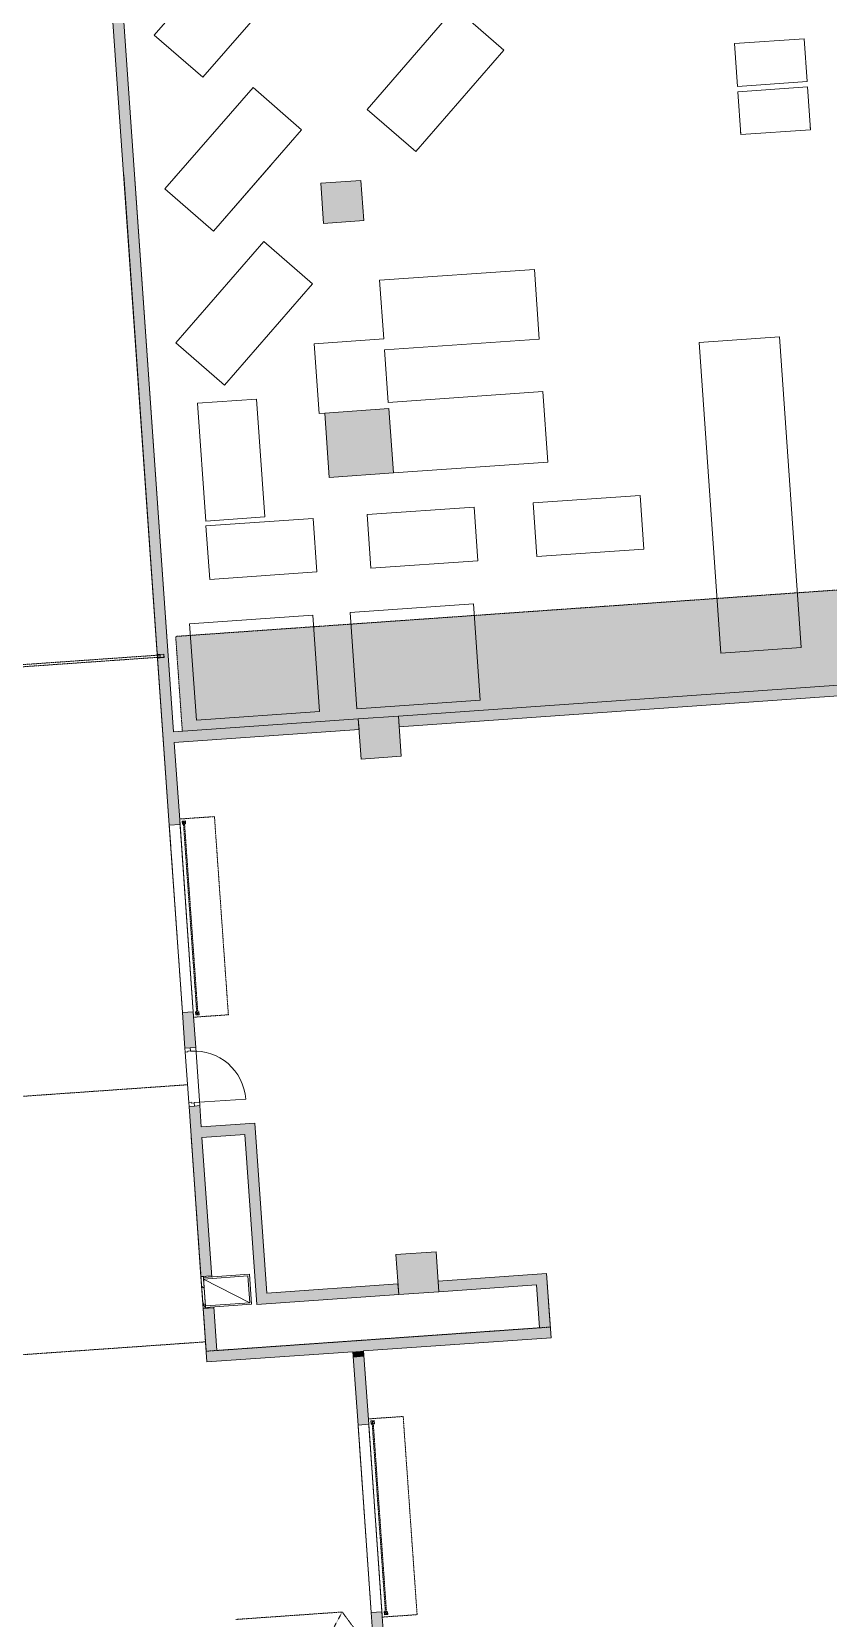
# Model space of a CAD drawing. Header units: millimetres. Extents: x 833941507 to 1669051331, y 817666127 to 1636299673.
# Drawn here: x 834454592 to 834469430, y 818041716 to 818071264 of the extents above; entities that cross this region are included whole.
import ezdxf

# ---------------------------------------------------------------- set-up
doc = ezdxf.new("R2010")
doc.units = ezdxf.units.MM
doc.header["$LTSCALE"] = 3
for name, pattern in [('3A35X-MAGP-P-MP-B02A$0$Long Dash', [13.5, 9, -4.5]), ('3A35X-MAGP-P-MP-B02A$0$Overhead', [1.8, 1.2, -0.6]), ('3A35X-MAGP-P-MP-B02B$0$Hidden', [2.25, 1, -1.25]), ('3A35X-MAGP-P-MP-B02B$0$Long Dash', [13.5, 9, -4.5]), ('3A35X-MAGP-P-MP-B02B$0$Overhead', [1.8, 1.2, -0.6])]:
    doc.linetypes.add(name, pattern=pattern)
for name, color, linetype, lineweight in [('3A35X-MAGP-P-MP-B02A$0$A-010-M_LINE', 252, 'Continuous', 5), ('3A35X-MAGP-P-MP-B02A$0$A-010-M_LINE_Over', 252, '3A35X-MAGP-P-MP-B02A$0$Overhead', 5), ('3A35X-MAGP-P-MP-B02A$0$A-200-M_WALL_INT', 252, 'Continuous', 9), ('3A35X-MAGP-P-MP-B02A$0$A-200-M_WALL_PAT', 252, 'Continuous', 9), ('3A35X-MAGP-P-MP-B02A$0$A-230-M_FLOOR', 252, 'Continuous', 18), ('3A35X-MAGP-P-MP-B02A$0$A-314-M_WINDOW', 252, 'Continuous', 5), ('3A35X-MAGP-P-MP-B02A$0$A-325-M_DOOR', 252, 'Continuous', 5), ('3A35X-MAGP-P-MP-B02A$0$A-325-MH_DOOR', 252, '3A35X-MAGP-P-MP-B02A$0$Long Dash', 5), ('3A35X-MAGP-P-MP-B02A$0$A-770-ME_FFE_SA', 252, 'Continuous', 5), ('3A35X-MAGP-P-MP-B02A$0$A-770-MH_FFE_SA', 252, '3A35X-MAGP-P-MP-B02A$0$Overhead', 5), ('3A35X-MAGP-P-MP-B02A$0$S-280-M_COLUMN', 252, 'Continuous', 9), ('3A35X-MAGP-P-MP-B02A$0$Z-060-M_DETAIL', 252, 'Continuous', 5), ('3A35X-MAGP-P-MP-B02B$0$A-010-M_LINE', 252, 'Continuous', 5), ('3A35X-MAGP-P-MP-B02B$0$A-010-M_LINE_Over', 252, '3A35X-MAGP-P-MP-B02B$0$Overhead', 5), ('3A35X-MAGP-P-MP-B02B$0$A-200-M_WALL_INT', 252, 'Continuous', 9), ('3A35X-MAGP-P-MP-B02B$0$A-200-M_WALL_PAT', 252, 'Continuous', 9), ('3A35X-MAGP-P-MP-B02B$0$A-230-M_FLOOR', 252, 'Continuous', 18), ('3A35X-MAGP-P-MP-B02B$0$A-314-M_WINDOW', 252, 'Continuous', 5), ('3A35X-MAGP-P-MP-B02B$0$A-325-M_DOOR', 252, 'Continuous', 5), ('3A35X-MAGP-P-MP-B02B$0$A-325-MH_DOOR', 252, '3A35X-MAGP-P-MP-B02B$0$Long Dash', 5), ('3A35X-MAGP-P-MP-B02B$0$A-770-ME_FFE_SA', 252, 'Continuous', 5), ('3A35X-MAGP-P-MP-B02B$0$A-770-MH_FFE_SA', 252, '3A35X-MAGP-P-MP-B02B$0$Overhead', 5), ('3A35X-MAGP-P-MP-B02B$0$S-280-M_COLUMN', 252, 'Continuous', 9), ('3A35X-MAGP-P-MP-B02B$0$Z-060-M_DETAIL', 252, 'Continuous', 5), ('UAJ-23FLOR-h', 251, 'Continuous', 9)]:
    doc.layers.add(name, color=color, linetype=linetype, lineweight=lineweight)
doc.layers.add('UAJ-00XREF', color=7, linetype='Continuous')

# ---------------------------------------------------------------- blocks, each defined once
blk = doc.blocks.new('GBP-LTC-LB01')
at = {"layer": 'UAJ-23FLOR-h'}
h = blk.add_hatch(dxfattribs=at)
h.set_pattern_fill('EARTH,_O', color=256, scale=180, angle=45)
h.set_pattern_definition([(48.9989, (834576001.8, 818046085.3), (-112.727, 1612.5107), [1143, -1143]), (48.9989, (834575678.3, 818046366.6), (-112.727, 1612.5107), [1143, -1143]), (48.9989, (834575354.8, 818046647.8), (-112.727, 1612.5107), [1143, -1143]), (138.9989, (834575340.7, 818046849.3), (-1612.5107, -112.727), [1143, -1143]), (138.9989, (834575621.9, 818047172.8), (-1612.5107, -112.727), [1143, -1143]), (138.9989, (834575903.1, 818047496.3), (-1612.5107, -112.727), [1143, -1143])])
h.paths.add_polyline_path([(834572173, 818200349), (834310584, 818182062), (834331502, 817882832), (834364940, 817885169), (834473096, 818011284), (834480534, 818020120), (834485095, 818025710), (834491376, 818033619), (834497063, 818041013), (834493146, 818043679), (834512789, 818074029), (834518712, 818083675), (834526231, 818096325), (834534646, 818111073), (834545956, 818131981), (834557205, 818154199), (834564040, 818168497), (834570941, 818183576), (834578368, 818200696)])
h.paths.add_polyline_path([(834382131, 817956470), (834418269, 817958996), (834422062, 817963856), (834428403, 817964299), (834467239, 818010696), (834466445, 818021739), (834476098, 818035709), (834485267, 818048983), (834487015, 818051460), (834497268, 818067303), (834492893, 818129890), (834448057, 818126756), (834416897, 818105052), (834382061, 818080789), (834386167, 818022059), (834377588, 818021459)], flags=16)
edge = h.paths.add_edge_path(flags=16)
edge.add_line((834540292, 818142076), (834533466, 818141614))
edge.add_line((834533466, 818141614), (834523258, 818143863))
edge.add_line((834523258, 818143863), (834525897, 818155839))
edge.add_arc((834558382, 818267025), 115835, 237.2184, 253.71313, ccw=False)
edge.add_line((834495665, 818169638), (834498268, 818132357))
edge.add_line((834498268, 818132357), (834496346, 818130135))
edge.add_line((834496346, 818130135), (834492880, 818129893))
edge.add_line((834492880, 818129893), (834494230, 818110588))
edge.add_line((834494230, 818110588), (834496326, 818110708))
edge.add_line((834496326, 818110708), (834498420, 818080754))
edge.add_line((834498420, 818080754), (834498046, 818080727))
edge.add_line((834498046, 818080727), (834498255, 818077746))
edge.add_line((834498255, 818077746), (834503061, 818078082))
edge.add_line((834503061, 818078082), (834504980, 818081212))
edge.add_line((834504980, 818081212), (834509429, 818088471))
edge.add_line((834509429, 818088471), (834515217, 818097914))
edge.add_line((834515217, 818097914), (834526067, 818116416))
edge.add_line((834526067, 818116416), (834532489, 818127889))
edge.add_line((834532489, 818127889), (834534831, 818132146))
edge.add_line((834534831, 818132146), (834540292, 818142076))
h = blk.add_hatch(dxfattribs=at)
h.set_pattern_fill('EARTH,_O', color=256, scale=180, angle=45)
h.set_pattern_definition([(45.0000001, (-1082349.7, 54794.9), (-3e-06, 1616.4461018), [1143, -1143]), (45.0000001, (-1082652.8, 55098), (-3e-06, 1616.4461018), [1143, -1143]), (45.0000001, (-1082955.9, 55401.1), (-3e-06, 1616.4461018), [1143, -1143]), (135.0000001, (-1082955.9, 55603.1), (-1616.4461018, -3e-06), [1143, -1143]), (135.0000001, (-1082652.8, 55906.2), (-1616.4461018, -3e-06), [1143, -1143]), (135.0000001, (-1082349.7, 56209.3), (-1616.4461018, -3e-06), [1143, -1143])])
h.paths.add_polyline_path([(834669469, 818015499), (834651081, 818014214), (834651091, 818014066), (834669480, 818015352)], flags=16)
edge = h.paths.add_edge_path()
edge.add_arc((834611764, 818123015), 22001, 94.0007, 118.6887)
edge.add_line((834601202, 818142316), (834593918, 818141228))
edge.add_arc((834611768, 818123014), 25503, 93.9972, 134.4213, ccw=False)
edge.add_line((834609991, 818148455), (834618164, 818149026))
edge.add_line((834618164, 818149026), (834618408, 818145535))
edge.add_line((834618408, 818145535), (834616365, 818145392))
edge.add_line((834616365, 818145392), (834616609, 818141901))
edge.add_line((834616609, 818141901), (834611622, 818141552))
edge.add_line((834611622, 818141552), (834611378, 818145043))
edge.add_line((834611378, 818145043), (834610229, 818144963))
h.paths.add_polyline_path([(834673233, 818197366), (834607546, 818192774), (834599172, 818174435), (834588349, 818152375), (834578622, 818133891), (834568418, 818115665), (834556457, 818095618), (834546606, 818080042), (834532219, 818058624), (834523692, 818046596), (834515684, 818035708), (834508244, 818025930), (834500656, 818016266), (834489787, 818002934), (834483448, 817995421), (834478638, 817989842), (834458454, 817967379), (834441506, 817949096), (834383076, 817886437), (834482027, 817893355), (834551919, 817920009), (834634905, 817930637), (834634023, 817939309), (834633770, 817941796), (834633578, 817943687), (834508697, 817930984), (834507053, 817930191), (834506409, 817939427), (834507657, 817945567), (834503417, 818006767), (834503064, 818011763), (834514053, 818025792), (834520785, 818034889), (834526319, 818042437), (834532382, 818050706), (834536346, 818056473), (834542258, 818065226), (834550406, 818077287), (834561579, 818095002), (834574523, 818117080), (834587769, 818140310), (834609774, 818143595), (834610002, 818140336), (834634253, 818142031), (834636807, 818105492), (834642791, 818105914), (834646279, 818056033), (834640293, 818055614), (834643382, 818011425), (834641138, 818011268), (834645776, 817944928), (834639048, 817944244), (834640362, 817931328), (834651070, 817932707), (834650588, 817936476), (834685106, 817940897), (834685588, 817937128), (834691374, 817937869)])
blk = doc.blocks.new('3A35X-MAGP-P-MP-B02A')
at = {"layer": '3A35X-MAGP-P-MP-B02A$0$A-200-M_WALL_PAT'}
h = blk.add_hatch(color=256, dxfattribs=at)
h.paths.add_polyline_path([(82825, 134840), (82827, 134841), (82885, 134836), (82945, 134836), (82945, 134784), (83025, 134784), (83025, 143792), (82825, 143792), (82825, 134841)], flags=0)
h.paths.add_polyline_path([(82827, 134784), (82944, 134784), (82944, 134835), (82863, 134836), (82825, 134840), (82825, 134784)], flags=0)
h = blk.add_hatch(color=256, dxfattribs=at)
h.paths.add_polyline_path([(82825, 125806), (83025, 125806), (83025, 126402), (82825, 126402), (82825, 126006)], flags=0)
h.paths.add_polyline_path([(82872, 127490), (83025, 127490), (83025, 128153), (82825, 128153), (82825, 127490)], flags=0)
h.paths.add_polyline_path([(83025, 131653), (83025, 134784), (82945, 134784), (82944, 134776), (82875, 134776), (82825, 134771), (82825, 131653)], flags=0)
h.paths.add_polyline_path([(82825, 134772), (82887, 134777), (82944, 134777), (82944, 134784), (82825, 134784), (82825, 134777)], flags=0)
for points in [[(83025, 133181), (86475, 133181), (86475, 133381), (83025, 133381)], [(87491, 133181), (96475, 133181), (96475, 133381), (87225, 133381), (87225, 133181)], [(83825, 125806), (83825, 126006), (83025, 126006), (83025, 125806)], [(83825, 122631), (84025, 122631), (84025, 126006), (83825, 126006), (83825, 122831)], [(83025, 124331), (83025, 125806), (82825, 125806), (82825, 124331)], [(85750, 122631), (86475, 122631), (86475, 122831), (84025, 122831), (84025, 122631), (85550, 122631)], [(87349, 122631), (89250, 122631), (89250, 122831), (87225, 122831), (87225, 122631), (87280, 122631)], [(89250, 121631), (89250, 122631), (89050, 122631), (89050, 121631)], [(89050, 121631), (89050, 121831), (82825, 121831), (82825, 121631), (88099, 121631)], [(85750, 121531), (85750, 121631), (85550, 121631), (85550, 121531)]]:
    blk.add_hatch(color=256, dxfattribs=at).paths.add_polyline_path(points, flags=0)
h = blk.add_hatch(color=256, dxfattribs=at)
h.paths.add_polyline_path([(82825, 121831), (83025, 121831), (83025, 122626), (82825, 122626), (82825, 121847)], flags=0)
h.paths.add_polyline_path([(83025, 123226), (83025, 124331), (82825, 124331), (82825, 123226), (82869, 123226)], flags=0)
h = blk.add_hatch(color=256, dxfattribs=at)
h.paths.add_polyline_path([(85550, 112581), (85750, 112581), (85750, 115062), (85550, 115062), (85550, 112631)], flags=0)
h.paths.add_polyline_path([(85650, 116150), (85750, 116150), (85750, 116762), (85550, 116762), (85550, 116150), (85597, 116150)], flags=0)
h.paths.add_polyline_path([(85750, 120262), (85750, 121531), (85550, 121531), (85550, 120262)], flags=0)
at = {"layer": '3A35X-MAGP-P-MP-B02A$0$S-280-M_COLUMN', "lineweight": 5}
for points in [[(87225, 142631), (87225, 143381), (86475, 143381), (86475, 142631), (86805, 142631)], [(86250, 137906), (87450, 137906), (87450, 139106), (86250, 139106), (86250, 138008)], [(87225, 132631), (87225, 133381), (86475, 133381), (86475, 132631)], [(86475, 122631), (87225, 122631), (87225, 123381), (86475, 123381), (86475, 122831)]]:
    blk.add_hatch(color=256, dxfattribs=at).paths.add_polyline_path(points, flags=0)
at = {"layer": '3A35X-MAGP-P-MP-B02A$0$A-010-M_LINE', "linetype": '3A35X-MAGP-P-MP-B02A$0$Overhead', "lineweight": 18}
for p, q in [((101900, 135151), (83189, 135151)), ((83189, 135151), (83189, 133381))]:
    blk.add_line(p, q, dxfattribs=at)
at = {"layer": '3A35X-MAGP-P-MP-B02A$0$A-010-M_LINE_Over'}
for p, q in [((82825, 126806), (77230, 126806)), ((82825, 125806), (82825, 121831)), ((89250, 122631), (89250, 121831)), ((82825, 122006), (76850, 122006)), ((82825, 121831), (89250, 121831))]:
    blk.add_line(p, q, dxfattribs=at)
at = {"layer": '3A35X-MAGP-P-MP-B02A$0$A-200-M_WALL_INT'}
for p, q in [((82825, 143792), (82825, 131653)), ((83025, 133381), (83025, 143792)), ((86475, 133381), (83025, 133381)), ((86475, 133181), (86475, 133381)), ((96475, 133381), (87225, 133381)), ((87225, 133381), (87225, 133181)), ((83025, 131653), (83025, 133181)), ((83025, 133181), (86475, 133181)), ((87225, 133181), (96475, 133181)), ((82825, 131653), (83025, 131653)), ((82825, 128153), (82825, 127490)), ((83025, 128153), (82825, 128153)), ((83025, 127490), (83025, 128153)), ((82925, 127490), (83025, 127490)), ((82825, 126402), (82825, 123221)), ((83025, 126402), (82925, 126402)), ((83025, 126006), (83025, 126402)), ((84025, 126006), (83025, 126006)), ((84025, 122831), (84025, 126006)), ((83025, 123206), (83025, 125806)), ((83025, 125806), (83825, 125806)), ((83825, 125806), (83825, 122631)), ((82825, 123226), (83025, 123226)), ((82825, 122631), (82825, 121631)), ((83025, 122626), (82825, 122626)), ((83025, 121831), (83025, 122646)), ((83825, 122631), (86475, 122631)), ((86475, 122831), (84025, 122831)), ((86475, 122631), (86475, 122831)), ((89250, 122831), (87225, 122831)), ((87225, 122831), (87225, 122631)), ((87225, 122631), (89050, 122631)), ((89050, 122631), (89050, 121831)), ((89250, 121631), (89250, 122831)), ((89050, 121831), (83025, 121831)), ((82825, 121631), (85550, 121631)), ((85550, 121631), (85550, 120262)), ((85550, 121531), (85750, 121531)), ((85750, 121631), (89250, 121631)), ((85750, 120262), (85750, 121631)), ((85550, 120262), (85750, 120262)), ((85550, 116762), (85550, 116150)), ((85750, 116762), (85550, 116762)), ((85750, 116150), (85750, 116762))]:
    blk.add_line(p, q, dxfattribs=at)
at = {"layer": '3A35X-MAGP-P-MP-B02A$0$A-230-M_FLOOR'}
for p, q in [((83886, 143792), (83574, 143480)), ((84423, 142631), (85583, 143792)), ((94344, 143792), (94344, 143737)), ((94344, 143737), (95644, 143737)), ((95644, 143737), (95644, 143792)), ((83574, 143480), (84423, 142631)), ((85342, 142375), (83574, 140607)), ((86190, 141526), (85342, 142375)), ((84423, 139758), (86190, 141526)), ((90333, 141502), (87443, 141502)), ((87443, 141502), (87443, 140406)), ((90333, 140202), (90333, 141502)), ((83574, 140607), (84423, 139758)), ((87443, 140406), (86143, 140406)), ((86143, 140406), (86143, 139106)), ((87443, 139222), (87443, 140202)), ((87443, 140202), (90333, 140202)), ((94800, 139931), (93300, 139931)), ((93300, 139931), (93300, 134131)), ((94800, 134131), (94800, 139931)), ((85000, 139455), (83900, 139455)), ((83900, 139455), (83900, 137255)), ((85000, 137255), (85000, 139455)), ((90333, 139222), (87443, 139222)), ((90333, 137906), (90333, 139222)), ((86143, 139106), (86250, 139106)), ((87450, 137906), (90333, 137906)), ((85896, 137164), (83896, 137164)), ((83896, 137164), (83896, 136164)), ((83900, 137255), (85000, 137255)), ((85896, 136164), (85896, 137164)), ((88905, 137164), (86905, 137164)), ((86905, 137164), (86905, 136164)), ((88905, 136164), (88905, 137164)), ((92005, 137164), (90005, 137164)), ((90005, 137164), (90005, 136164)), ((92005, 136164), (92005, 137164)), ((83896, 136164), (85896, 136164)), ((86905, 136164), (88905, 136164)), ((90005, 136164), (92005, 136164)), ((85764, 135368), (83464, 135368)), ((83464, 135368), (83464, 133568)), ((85764, 133568), (85764, 135368)), ((88764, 135368), (86464, 135368)), ((86464, 135368), (86464, 133568)), ((88764, 133568), (88764, 135368)), ((93300, 134131), (94800, 134131)), ((83464, 133568), (85764, 133568)), ((86464, 133568), (88764, 133568)), ((82825, 128153), (82825, 131653)), ((83025, 131653), (83025, 128153)), ((82825, 126477), (82825, 127415)), ((83025, 127490), (83025, 126402)), ((85550, 116762), (85550, 120262)), ((85750, 120262), (85750, 116762))]:
    blk.add_line(p, q, dxfattribs=at)
at = {"layer": '3A35X-MAGP-P-MP-B02A$0$A-314-M_WINDOW', "lineweight": 18}
for p, q in [((82825, 123221), (82825, 122631)), ((82869, 123221), (82825, 123221)), ((82869, 123226), (82869, 123206)), ((82869, 123206), (82869, 123221)), ((82913, 123206), (82913, 123226)), ((82825, 122631), (82869, 122631)), ((82869, 122646), (82869, 122626)), ((82869, 122631), (82869, 122646)), ((82913, 122626), (82913, 122646))]:
    blk.add_line(p, q, dxfattribs=at)
at = {"layer": '3A35X-MAGP-P-MP-B02A$0$A-314-M_WINDOW'}
blk.add_line((82869, 123004), (82825, 123048), dxfattribs=at)
at = {"layer": '3A35X-MAGP-P-MP-B02A$0$A-325-M_DOOR', "lineweight": 9}
for p, q in [((82825, 127490), (82925, 127490)), ((82825, 127415), (82825, 127490)), ((82872, 127415), (82825, 127415)), ((82872, 127430), (82872, 127415)), ((82925, 127430), (82872, 127430)), ((82925, 127490), (82925, 127430)), ((82825, 126477), (82872, 126477)), ((82825, 126402), (82825, 126477)), ((82872, 126477), (82872, 126462)), ((82925, 126402), (82825, 126402)), ((82872, 126462), (82925, 126462)), ((82925, 126462), (82925, 126402))]:
    blk.add_line(p, q, dxfattribs=at)
at = {"layer": '3A35X-MAGP-P-MP-B02A$0$A-325-M_DOOR'}
blk.add_line((82925, 126465), (83887, 126465), dxfattribs=at)
blk.add_arc((82925, 126465), 962, 0, 90, dxfattribs=at)
at = {"layer": '3A35X-MAGP-P-MP-B02A$0$A-325-MH_DOOR'}
for p, q in [((82825, 131653), (82825, 128153)), ((83025, 131653), (83025, 128153)), ((85550, 120262), (85550, 116762)), ((85750, 120262), (85750, 116762))]:
    blk.add_line(p, q, dxfattribs=at)
at = {"layer": '3A35X-MAGP-P-MP-B02A$0$A-770-ME_FFE_SA'}
for p, q in [((82835, 134851), (82825, 134851)), ((82825, 134851), (82825, 134840)), ((82825, 134840), (82875, 134835)), ((82875, 134777), (82825, 134772)), ((82825, 134772), (82825, 134761)), ((82825, 134761), (82835, 134761)), ((82827, 134841), (82827, 134850)), ((82827, 134850), (82835, 134850)), ((82875, 134836), (82827, 134841)), ((82827, 134771), (82875, 134776)), ((82827, 134762), (82827, 134771)), ((82835, 134762), (82827, 134762)), ((82835, 134850), (82835, 134851)), ((82835, 134761), (82835, 134762)), ((82945, 134836), (82875, 134836)), ((82875, 134835), (82944, 134835)), ((82944, 134777), (82875, 134777)), ((82875, 134776), (82945, 134776)), ((82944, 134835), (82944, 134777)), ((82945, 134776), (82945, 134836)), ((83070, 131713), (83130, 131713)), ((83070, 131653), (83070, 131713)), ((83090, 131653), (83070, 131653)), ((83090, 131701), (83090, 131653)), ((83100, 131701), (83090, 131701)), ((83100, 131653), (83100, 131701)), ((83130, 131653), (83100, 131653)), ((83130, 131713), (83130, 131653)), ((83070, 128153), (83070, 128093)), ((83072, 128153), (83070, 128153)), ((83070, 128093), (83130, 128093)), ((83072, 128103), (83072, 128153)), ((83110, 128103), (83090, 128103)), ((83128, 128153), (83128, 128103)), ((83130, 128153), (83128, 128153)), ((83130, 128093), (83130, 128153)), ((83729, 123206), (82869, 123206)), ((82869, 123206), (82869, 122646)), ((83729, 122646), (83729, 123206)), ((82869, 122646), (83729, 122646)), ((85795, 120322), (85855, 120322)), ((85795, 120262), (85795, 120322)), ((85815, 120262), (85795, 120262)), ((85815, 120310), (85815, 120262)), ((85825, 120310), (85815, 120310)), ((85825, 120262), (85825, 120310)), ((85855, 120262), (85825, 120262)), ((85855, 120322), (85855, 120262)), ((85795, 116762), (85795, 116702)), ((85797, 116762), (85795, 116762)), ((85797, 116712), (85797, 116762)), ((85853, 116762), (85853, 116712)), ((85855, 116762), (85853, 116762)), ((85855, 116702), (85855, 116762)), ((85795, 116702), (85855, 116702)), ((85835, 116712), (85815, 116712))]:
    blk.add_line(p, q, dxfattribs=at)
at = {"layer": '3A35X-MAGP-P-MP-B02A$0$A-770-MH_FFE_SA'}
for p, q in [((77025, 134826), (82875, 134826)), ((82875, 134786), (77025, 134786)), ((82875, 134786), (82875, 134826)), ((83025, 131753), (83025, 128053)), ((83675, 131753), (83025, 131753)), ((83110, 131703), (83090, 131703)), ((83090, 131703), (83090, 128103)), ((83110, 128103), (83110, 131703)), ((83675, 128053), (83675, 131753)), ((83025, 128053), (83675, 128053)), ((83090, 128103), (83110, 128103)), ((85750, 120362), (85750, 116662)), ((86400, 120362), (85750, 120362)), ((85835, 120312), (85815, 120312)), ((85815, 120312), (85815, 116712)), ((85835, 116712), (85835, 120312)), ((86400, 116662), (86400, 120362)), ((85750, 116662), (86400, 116662)), ((85815, 116712), (85835, 116712))]:
    blk.add_line(p, q, dxfattribs=at)
at = {"layer": '3A35X-MAGP-P-MP-B02A$0$S-280-M_COLUMN', "lineweight": 13}
for p, q in [((87225, 143381), (86475, 143381)), ((86475, 143381), (86475, 142631)), ((87225, 142631), (87225, 143381)), ((86475, 142631), (87225, 142631)), ((87450, 139106), (86250, 139106)), ((86250, 139106), (86250, 137906)), ((87450, 137906), (87450, 139106)), ((86250, 137906), (87450, 137906)), ((87225, 133381), (86475, 133381)), ((86475, 133381), (86475, 132631)), ((87225, 132631), (87225, 133381)), ((86475, 132631), (87225, 132631)), ((86475, 123381), (86475, 122631)), ((87225, 123381), (86475, 123381)), ((87225, 122631), (87225, 123381)), ((86475, 122631), (87225, 122631))]:
    blk.add_line(p, q, dxfattribs=at)
at = {"layer": '3A35X-MAGP-P-MP-B02A$0$Z-060-M_DETAIL'}
for p, q in [((83699, 122676), (82869, 123176)), ((82869, 123176), (83699, 123176)), ((82869, 122676), (82869, 123176)), ((83699, 123176), (83699, 122676)), ((83699, 122676), (82869, 122676))]:
    blk.add_line(p, q, dxfattribs=at)
blk = doc.blocks.new('3A35X-MAGP-P-MP-B02B')
at = {"layer": '3A35X-MAGP-P-MP-B02B$0$A-200-M_WALL_PAT'}
h = blk.add_hatch(color=256, dxfattribs=at)
h.paths.add_polyline_path([(82825, 134840), (82827, 134841), (82885, 134836), (82945, 134836), (82945, 134784), (83025, 134784), (83025, 151231), (82825, 151231), (82825, 134841)], flags=0)
h.paths.add_polyline_path([(82827, 134784), (82944, 134784), (82944, 134835), (82863, 134836), (82825, 134840), (82825, 134784)], flags=0)
h = blk.add_hatch(color=256, dxfattribs=at)
h.paths.add_polyline_path([(82825, 125806), (83025, 125806), (83025, 126402), (82825, 126402), (82825, 126006)], flags=0)
h.paths.add_polyline_path([(82925, 127490), (83025, 127490), (83025, 128153), (82825, 128153), (82825, 127490), (82872, 127490)], flags=0)
h.paths.add_polyline_path([(82825, 131653), (83025, 131653), (83025, 134784), (82945, 134784), (82944, 134776), (82875, 134776), (82825, 134771), (82825, 132631)], flags=0)
h.paths.add_polyline_path([(82825, 134772), (82887, 134777), (82944, 134777), (82944, 134784), (82825, 134784), (82825, 134777)], flags=0)
for points in [[(83025, 133181), (86475, 133181), (86475, 133381), (83025, 133381)], [(87491, 133181), (96475, 133181), (96475, 133381), (87225, 133381), (87225, 133181)], [(83825, 125806), (83825, 126006), (83025, 126006), (83025, 125806)], [(84025, 122631), (84025, 126006), (83825, 126006), (83825, 122631)], [(83025, 124331), (83025, 125806), (82825, 125806), (82825, 124331)], [(86475, 122631), (86475, 122831), (84025, 122831), (84025, 122631), (85750, 122631)], [(87349, 122631), (89250, 122631), (89250, 122831), (87225, 122831), (87225, 122631), (87280, 122631)], [(89250, 121631), (89250, 122631), (89050, 122631), (89050, 121631)], [(89050, 121631), (89050, 121831), (82825, 121831), (82825, 121631), (88099, 121631)], [(85750, 121531), (85750, 121631), (85550, 121631), (85550, 121531)]]:
    blk.add_hatch(color=256, dxfattribs=at).paths.add_polyline_path(points, flags=0)
h = blk.add_hatch(color=256, dxfattribs=at)
h.paths.add_polyline_path([(82825, 121831), (83025, 121831), (83025, 122626), (82825, 122626), (82825, 121847)], flags=0)
h.paths.add_polyline_path([(82869, 123226), (83025, 123226), (83025, 124331), (82825, 124331), (82825, 123226)], flags=0)
h = blk.add_hatch(color=256, dxfattribs=at)
h.paths.add_polyline_path([(85550, 112581), (85750, 112581), (85750, 115062), (85550, 115062), (85550, 112631)], flags=0)
h.paths.add_polyline_path([(85550, 116150), (85750, 116150), (85750, 116762), (85550, 116762)], flags=0)
h.paths.add_polyline_path([(85550, 120262), (85750, 120262), (85750, 121531), (85550, 121531)], flags=0)
at = {"layer": '3A35X-MAGP-P-MP-B02B$0$A-314-M_WINDOW'}
h = blk.add_hatch(dxfattribs=at)
h.set_pattern_fill('FP_8', color=256, angle=90, style=0, pattern_type=2)
h.set_pattern_definition([(45, (6e-05, 5e-05), (-1391.035, 1391.035), []), (135, (6e-05, 5e-05), (-1391.035, -1391.035), [])])
h.paths.add_polyline_path([(82869, 122631), (82869, 123221), (82825, 123221), (82825, 122631)], flags=0)
at = {"layer": '3A35X-MAGP-P-MP-B02B$0$S-280-M_COLUMN', "lineweight": 5}
for points in [[(87225, 142631), (87225, 143381), (86475, 143381), (86475, 142631), (86805, 142631)], [(86250, 137906), (87450, 137906), (87450, 139106), (86250, 139106), (86250, 138008)], [(87225, 132631), (87225, 133381), (86475, 133381), (86475, 132631)], [(86475, 122631), (87225, 122631), (87225, 123381), (86475, 123381), (86475, 122831)]]:
    blk.add_hatch(color=256, dxfattribs=at).paths.add_polyline_path(points, flags=0)
at = {"layer": '3A35X-MAGP-P-MP-B02B$0$Z-060-M_DETAIL'}
h = blk.add_hatch(color=256, dxfattribs=at)
h.paths.add_polyline_path([(108660, 129941), (111550, 129941), (111550, 136431), (111350, 136431), (111350, 137631), (111550, 137631), (111550, 148231), (109600, 148231), (109600, 151456), (106100, 151456), (106100, 150447), (105900, 150447), (105900, 151456), (105860, 151456), (105860, 150571), (105855, 150560), (105839, 150551), (105828, 150553), (105816, 150560), (105810, 150571), (105810, 151456), (103990, 151456), (103988, 150565), (103980, 150556), (103962, 150551), (103951, 150556), (103942, 150565), (103940, 150571), (103940, 151456), (103900, 151456), (103900, 150529), (103700, 150529), (103700, 151231), (103180, 151231), (103180, 151456), (100900, 151456), (100900, 150529), (100700, 150529), (100700, 151231), (83025, 151231), (83025, 148397), (105400, 148397), (105400, 146681), (103900, 146681), (103900, 134569), (103700, 134569), (103700, 134951), (102100, 134951), (102100, 134569), (101900, 134569), (101900, 135151), (83189, 135151), (83189, 133381), (101900, 133381), (101900, 133481), (102100, 133481), (102100, 133381), (103700, 133381), (103700, 133481), (103900, 133481), (103900, 133181), (105675, 133181), (105675, 144668), (105900, 144668), (105900, 148221), (106100, 148221), (106100, 146566), (106560, 146566), (106560, 145756), (106100, 145756), (106100, 144668), (106927, 144668), (108660, 146218), (108660, 132831), (107225, 132831), (107225, 132631), (106475, 132631), (106475, 132831), (106100, 132831), (106100, 129941), (107374, 129941)], flags=0)
h.paths.add_polyline_path([(105900, 129941), (105900, 132831), (103900, 132831), (103900, 129941), (105156, 129941)], flags=0)
h.paths.add_polyline_path([(82895, 151431), (90955, 151431), (90955, 151456), (82825, 151456), (82825, 151431)], flags=0)
h.paths.add_polyline_path([(91750, 151431), (91800, 151431), (91800, 151456), (91155, 151456), (91155, 151431)], flags=0)
at = {"layer": '3A35X-MAGP-P-MP-B02B$0$A-010-M_LINE', "linetype": '3A35X-MAGP-P-MP-B02B$0$Overhead', "lineweight": 18}
for p, q in [((101900, 135151), (83189, 135151)), ((83189, 135151), (83189, 133381))]:
    blk.add_line(p, q, dxfattribs=at)
at = {"layer": '3A35X-MAGP-P-MP-B02B$0$A-010-M_LINE', "linetype": '3A35X-MAGP-P-MP-B02B$0$Hidden'}
blk.add_line((83025, 113681), (85012, 116809), dxfattribs=at)
at = {"layer": '3A35X-MAGP-P-MP-B02B$0$A-010-M_LINE', "linetype": '3A35X-MAGP-P-MP-B02B$0$Overhead'}
for q in [(83025, 116809), (86999, 113681)]:
    blk.add_line((85012, 116809), q, dxfattribs=at)
at = {"layer": '3A35X-MAGP-P-MP-B02B$0$A-010-M_LINE_Over'}
for p, q in [((82825, 126806), (77230, 126806)), ((82825, 125806), (82825, 121831)), ((89250, 122631), (89250, 121831)), ((82825, 122006), (76850, 122006)), ((82825, 121831), (89250, 121831))]:
    blk.add_line(p, q, dxfattribs=at)
at = {"layer": '3A35X-MAGP-P-MP-B02B$0$A-200-M_WALL_INT'}
for p, q in [((82825, 151231), (82825, 131653)), ((83025, 133381), (83025, 151231)), ((86475, 133381), (83025, 133381)), ((86475, 133181), (86475, 133381)), ((96475, 133381), (87225, 133381)), ((87225, 133381), (87225, 133181)), ((83025, 131653), (83025, 133181)), ((83025, 133181), (86475, 133181)), ((87225, 133181), (96475, 133181)), ((82825, 131653), (83025, 131653)), ((82825, 128153), (82825, 127490)), ((83025, 128153), (82825, 128153)), ((83025, 127490), (83025, 128153)), ((82925, 127490), (83025, 127490)), ((82825, 126402), (82825, 123221)), ((83025, 126402), (82925, 126402)), ((83025, 126006), (83025, 126402)), ((84025, 126006), (83025, 126006)), ((84025, 122831), (84025, 126006)), ((83025, 123206), (83025, 125806)), ((83025, 125806), (83825, 125806)), ((83825, 125806), (83825, 122631)), ((82825, 123226), (83025, 123226)), ((82825, 122631), (82825, 121631)), ((83025, 122626), (82825, 122626)), ((83025, 121831), (83025, 122646)), ((83825, 122631), (86475, 122631)), ((86475, 122831), (84025, 122831)), ((86475, 122631), (86475, 122831)), ((89250, 122831), (87225, 122831)), ((87225, 122831), (87225, 122631)), ((87225, 122631), (89050, 122631)), ((89050, 122631), (89050, 121831)), ((89250, 121631), (89250, 122831)), ((89050, 121831), (83025, 121831)), ((82825, 121631), (85550, 121631)), ((85550, 121631), (85550, 120262)), ((85550, 121531), (85750, 121531)), ((85750, 121631), (89250, 121631)), ((85750, 120262), (85750, 121631)), ((85550, 120262), (85750, 120262)), ((85550, 116762), (85550, 116150)), ((85750, 116762), (85550, 116762)), ((85750, 116150), (85750, 116762))]:
    blk.add_line(p, q, dxfattribs=at)
at = {"layer": '3A35X-MAGP-P-MP-B02B$0$A-230-M_FLOOR'}
for p, q in [((85342, 148120), (83574, 146352)), ((84423, 145504), (86190, 147271)), ((83574, 146352), (84423, 145504)), ((89200, 146462), (87433, 144694)), ((90049, 145613), (89200, 146462)), ((88281, 143845), (90049, 145613)), ((95644, 145437), (94344, 145437)), ((94344, 145437), (94344, 144637)), ((95644, 144637), (95644, 145437)), ((85342, 145247), (83574, 143480)), ((86190, 144399), (85342, 145247)), ((87433, 144694), (88281, 143845)), ((94344, 144637), (95644, 144637)), ((95644, 144537), (94344, 144537)), ((94344, 144537), (94344, 143737)), ((95644, 143737), (95644, 144537)), ((84423, 142631), (86190, 144399)), ((94344, 143737), (95644, 143737)), ((83574, 143480), (84423, 142631)), ((85342, 142375), (83574, 140607)), ((86190, 141526), (85342, 142375)), ((84423, 139758), (86190, 141526)), ((90333, 141502), (87443, 141502)), ((87443, 141502), (87443, 140406)), ((90333, 140202), (90333, 141502)), ((83574, 140607), (84423, 139758)), ((87443, 140406), (86143, 140406)), ((86143, 140406), (86143, 139106)), ((87443, 139222), (87443, 140202)), ((87443, 140202), (90333, 140202)), ((94800, 139931), (93300, 139931)), ((93300, 139931), (93300, 134131)), ((94800, 134131), (94800, 139931)), ((85000, 139455), (83900, 139455)), ((83900, 139455), (83900, 137255)), ((85000, 137255), (85000, 139455)), ((90333, 139222), (87443, 139222)), ((90333, 137906), (90333, 139222)), ((86143, 139106), (86250, 139106)), ((87450, 137906), (90333, 137906)), ((85896, 137164), (83896, 137164)), ((83896, 137164), (83896, 136164)), ((83900, 137255), (85000, 137255)), ((85896, 136164), (85896, 137164)), ((88905, 137164), (86905, 137164)), ((86905, 137164), (86905, 136164)), ((88905, 136164), (88905, 137164)), ((92005, 137164), (90005, 137164)), ((90005, 137164), (90005, 136164)), ((92005, 136164), (92005, 137164)), ((83896, 136164), (85896, 136164)), ((86905, 136164), (88905, 136164)), ((90005, 136164), (92005, 136164)), ((85764, 135368), (83464, 135368)), ((83464, 135368), (83464, 133568)), ((85764, 133568), (85764, 135368)), ((88764, 135368), (86464, 135368)), ((86464, 135368), (86464, 133568)), ((88764, 133568), (88764, 135368)), ((93300, 134131), (94800, 134131)), ((83464, 133568), (85764, 133568)), ((86464, 133568), (88764, 133568)), ((82825, 128153), (82825, 131653)), ((83025, 131653), (83025, 128153)), ((82825, 126477), (82825, 127415)), ((83025, 127490), (83025, 126402)), ((85550, 116762), (85550, 120262)), ((85750, 120262), (85750, 116762))]:
    blk.add_line(p, q, dxfattribs=at)
at = {"layer": '3A35X-MAGP-P-MP-B02B$0$A-314-M_WINDOW', "lineweight": 18}
for p, q in [((82825, 123221), (82825, 122631)), ((82869, 123221), (82825, 123221)), ((82869, 123226), (82869, 123206)), ((82869, 123206), (82869, 123221)), ((82913, 123206), (82913, 123226)), ((82825, 122631), (82869, 122631)), ((82869, 122646), (82869, 122626)), ((82869, 122631), (82869, 122646)), ((82913, 122626), (82913, 122646))]:
    blk.add_line(p, q, dxfattribs=at)
at = {"layer": '3A35X-MAGP-P-MP-B02B$0$A-325-M_DOOR', "lineweight": 9}
for p, q in [((82825, 127490), (82925, 127490)), ((82825, 127415), (82825, 127490)), ((82872, 127415), (82825, 127415)), ((82872, 127430), (82872, 127415)), ((82925, 127430), (82872, 127430)), ((82925, 127490), (82925, 127430)), ((82825, 126477), (82872, 126477)), ((82825, 126402), (82825, 126477)), ((82872, 126477), (82872, 126462)), ((82925, 126402), (82825, 126402)), ((82872, 126462), (82925, 126462)), ((82925, 126462), (82925, 126402))]:
    blk.add_line(p, q, dxfattribs=at)
at = {"layer": '3A35X-MAGP-P-MP-B02B$0$A-325-M_DOOR'}
blk.add_line((82925, 126465), (83887, 126465), dxfattribs=at)
blk.add_arc((82925, 126465), 962, 0, 90, dxfattribs=at)
at = {"layer": '3A35X-MAGP-P-MP-B02B$0$A-325-MH_DOOR'}
for p, q in [((82825, 131653), (82825, 128153)), ((83025, 131653), (83025, 128153)), ((85550, 120262), (85550, 116762)), ((85750, 120262), (85750, 116762))]:
    blk.add_line(p, q, dxfattribs=at)
at = {"layer": '3A35X-MAGP-P-MP-B02B$0$A-770-ME_FFE_SA'}
for p, q in [((82835, 134851), (82825, 134851)), ((82825, 134851), (82825, 134840)), ((82825, 134840), (82875, 134835)), ((82875, 134777), (82825, 134772)), ((82825, 134772), (82825, 134761)), ((82825, 134761), (82835, 134761)), ((82827, 134841), (82827, 134850)), ((82827, 134850), (82835, 134850)), ((82875, 134836), (82827, 134841)), ((82827, 134771), (82875, 134776)), ((82827, 134762), (82827, 134771)), ((82835, 134762), (82827, 134762)), ((82835, 134850), (82835, 134851)), ((82835, 134761), (82835, 134762)), ((82945, 134836), (82875, 134836)), ((82875, 134835), (82944, 134835)), ((82944, 134777), (82875, 134777)), ((82875, 134776), (82945, 134776)), ((82944, 134835), (82944, 134777)), ((82945, 134776), (82945, 134836)), ((83070, 131713), (83130, 131713)), ((83070, 131653), (83070, 131713)), ((83090, 131653), (83070, 131653)), ((83090, 131701), (83090, 131653)), ((83100, 131701), (83090, 131701)), ((83100, 131653), (83100, 131701)), ((83130, 131653), (83100, 131653)), ((83130, 131713), (83130, 131653)), ((83070, 128153), (83070, 128093)), ((83072, 128153), (83070, 128153)), ((83070, 128093), (83130, 128093)), ((83072, 128103), (83072, 128153)), ((83110, 128103), (83090, 128103)), ((83128, 128153), (83128, 128103)), ((83130, 128153), (83128, 128153)), ((83130, 128093), (83130, 128153)), ((83729, 123206), (82869, 123206)), ((82869, 123206), (82869, 122646)), ((83729, 122646), (83729, 123206)), ((82869, 122646), (83729, 122646)), ((85795, 120322), (85855, 120322)), ((85795, 120262), (85795, 120322)), ((85815, 120262), (85795, 120262)), ((85815, 120310), (85815, 120262)), ((85825, 120310), (85815, 120310)), ((85825, 120262), (85825, 120310)), ((85855, 120262), (85825, 120262)), ((85855, 120322), (85855, 120262)), ((85795, 116762), (85795, 116702)), ((85797, 116762), (85795, 116762)), ((85797, 116712), (85797, 116762)), ((85853, 116762), (85853, 116712)), ((85855, 116762), (85853, 116762)), ((85855, 116702), (85855, 116762)), ((85795, 116702), (85855, 116702)), ((85835, 116712), (85815, 116712))]:
    blk.add_line(p, q, dxfattribs=at)
at = {"layer": '3A35X-MAGP-P-MP-B02B$0$A-770-MH_FFE_SA'}
for p, q in [((77025, 134826), (82875, 134826)), ((82875, 134786), (77025, 134786)), ((82875, 134786), (82875, 134826)), ((83025, 131753), (83025, 128053)), ((83675, 131753), (83025, 131753)), ((83110, 131703), (83090, 131703)), ((83090, 131703), (83090, 128103)), ((83110, 128103), (83110, 131703)), ((83675, 128053), (83675, 131753)), ((83025, 128053), (83675, 128053)), ((83090, 128103), (83110, 128103)), ((85750, 120362), (85750, 116662)), ((86400, 120362), (85750, 120362)), ((85835, 120312), (85815, 120312)), ((85815, 120312), (85815, 116712)), ((85835, 116712), (85835, 120312)), ((86400, 116662), (86400, 120362)), ((85750, 116662), (86400, 116662)), ((85815, 116712), (85835, 116712))]:
    blk.add_line(p, q, dxfattribs=at)
at = {"layer": '3A35X-MAGP-P-MP-B02B$0$S-280-M_COLUMN', "lineweight": 13}
for p, q in [((87225, 143381), (86475, 143381)), ((86475, 143381), (86475, 142631)), ((87225, 142631), (87225, 143381)), ((86475, 142631), (87225, 142631)), ((87450, 139106), (86250, 139106)), ((86250, 139106), (86250, 137906)), ((87450, 137906), (87450, 139106)), ((86250, 137906), (87450, 137906)), ((87225, 133381), (86475, 133381)), ((86475, 133381), (86475, 132631)), ((87225, 132631), (87225, 133381)), ((86475, 132631), (87225, 132631)), ((86475, 123381), (86475, 122631)), ((87225, 123381), (86475, 123381)), ((87225, 122631), (87225, 123381)), ((86475, 122631), (87225, 122631))]:
    blk.add_line(p, q, dxfattribs=at)
at = {"layer": '3A35X-MAGP-P-MP-B02B$0$Z-060-M_DETAIL'}
for p, q in [((83699, 122676), (82869, 123176)), ((82869, 123176), (83699, 123176)), ((82869, 122676), (82869, 123176)), ((83699, 123176), (83699, 122676)), ((83699, 122676), (82869, 122676))]:
    blk.add_line(p, q, dxfattribs=at)

msp = doc.modelspace()

# ---------------------------------------------------------------- block references
msp.add_blockref('GBP-LTC-LB01', (0, 0))
at = {"layer": 'UAJ-00XREF', "rotation": 4.012827991232881}
for name in ['3A35X-MAGP-P-MP-B02B', '3A35X-MAGP-P-MP-B02A']:
    msp.add_blockref(name, (834383746, 817919361), dxfattribs=at)

doc.saveas('drawing.dxf')
